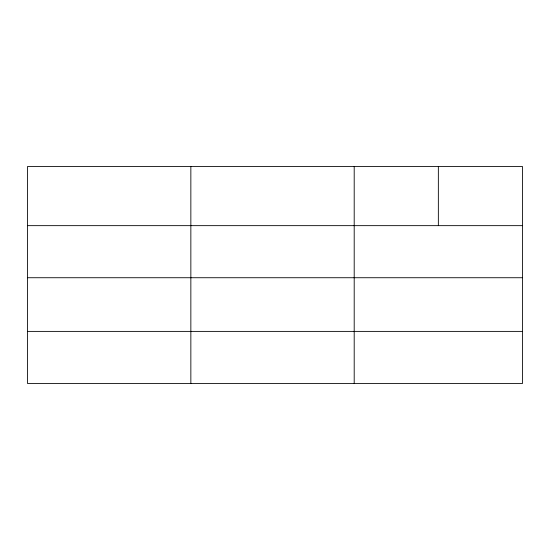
<?xml version="1.0" encoding="UTF-8"?>
<svg xmlns="http://www.w3.org/2000/svg" width="550" height="550" viewBox="0 0 550 550"><rect width="100%" height="100%" fill="white"/><g stroke="black" fill="none" stroke-linecap="round" stroke-linejoin="round"><path stroke-width="0.82" d="M522.5 277.729L522.5 166.526L27.5 166.526L27.5 383.474L522.5 383.474L522.5 277.729L27.5 277.729M27.5 225.651L522.5 225.651M27.5 331.389L522.5 331.389M438.35 166.526L438.35 225.651M354.2 166.526L354.2 383.474M190.85 166.526L190.85 383.474"/></g></svg>
